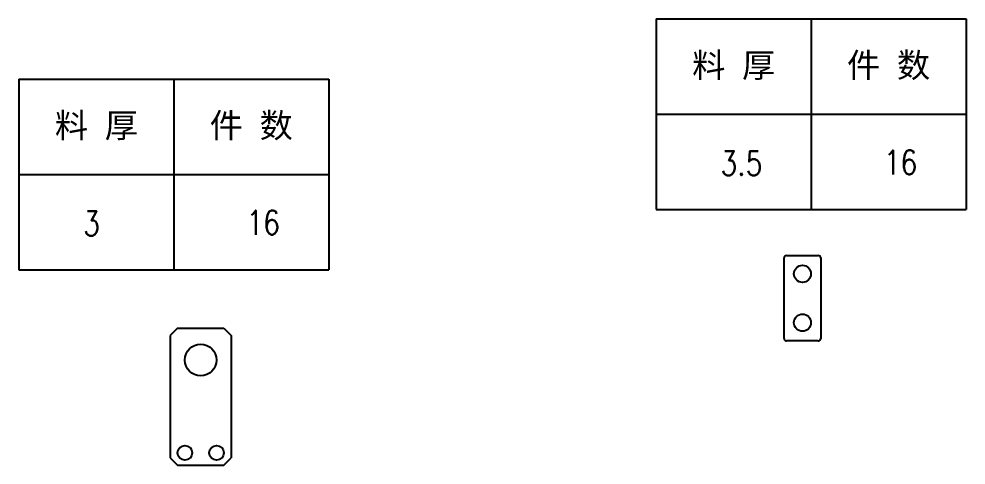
# Model space of a CAD drawing. Header units: millimetres. Extents: x 169 to 68710, y -18996 to 3059.
# Drawn here: x 168.7 to 556.9, y 2266.4 to 2449 of the extents above; entities that cross this region are included whole.
import ezdxf
from ezdxf.enums import TextEntityAlignment as Align

# ---------------------------------------------------------------- set-up
doc = ezdxf.new("R2010")
doc.units = ezdxf.units.MM
doc.styles.add('DIM', font='txt.shx', dxfattribs={"width": 0.8, "bigfont": 'bigfont.shx'})
doc.styles.get("Standard").update_dxf_attribs({"font": 'txt', "bigfont": 'gbcbig.shx'})

# ---------------------------------------------------------------- blocks, each defined once
blk = doc.blocks.new('*T110')
at = {"color": 0, "linetype": 'ByBlock', "lineweight": -2, "transparency": 16777216}
for p, q in [((0, 0), (127, 0)), ((0, 0), (0, -78)), ((63.5, 0), (63.5, -78)), ((127, 0), (127, -78)), ((0, -39), (127, -39)), ((0, -78), (127, -78))]:
    blk.add_line(p, q, dxfattribs=at)
at = {"color": 0, "transparency": 16777216, "char_height": 10, "width": 60.5, "attachment_point": 5}
for s, insert in [('{\\fSimSun|b0|i0|c134|p2;料 厚}', (31.75, -19.5)), ('{\\fSimSun|b0|i0|c134|p2;件 数}', (95.25, -19.5))]:
    blk.add_mtext(s, dxfattribs=dict(at, insert=insert))
blk = doc.blocks.new('拆图参数')
blk.add_blockref('*T110', (-63.5, 78))
at = {"style": 'DIM', "width": 0.8}
blk.add_attdef('6', text='', height=10, dxfattribs=at).set_placement((-37.13, 18.91), align=Align.MIDDLE_LEFT)
blk.add_attdef('1', text='', height=10, dxfattribs=at).set_placement((36.65, 19.27), align=Align.MIDDLE_CENTER)

msp = doc.modelspace()

# ---------------------------------------------------------------- linework, layer by layer
for p, q in [((482.332, 2318.156), (482.332, 2351.156)), ((483.332, 2352.156), (496.332, 2352.156)), ((497.332, 2351.156), (497.332, 2318.156)), ((233.683, 2322.352), (230.683, 2319.352)), ((233.683, 2322.352), (252.683, 2322.352)), ((252.683, 2322.352), (255.683, 2319.352)), ((230.683, 2319.352), (230.683, 2269.352)), ((255.683, 2319.352), (255.683, 2269.352)), ((496.332, 2317.156), (483.332, 2317.156)), ((230.683, 2269.352), (233.683, 2266.352)), ((252.683, 2266.352), (255.683, 2269.352)), ((233.683, 2266.352), (252.683, 2266.352))]:
    msp.add_line(p, q)
for centre, radius in [((489.832, 2344.656), 3.5), ((489.832, 2324.656), 3.5), ((243.183, 2309.352), 6.5), ((236.683, 2271.352), 3), ((249.683, 2271.352), 3)]:
    msp.add_circle(centre, radius)
for centre, start, end in [((483.332, 2351.156), 90, 180), ((496.332, 2351.156), 0, 90), ((483.332, 2318.156), 180, 270), ((496.332, 2318.156), 270, 0)]:
    msp.add_arc(centre, 1, start, end)

# ---------------------------------------------------------------- block references
for p, values in [((493.411, 2371.022), {'1': '16', '6': '3.5'}), ((232.168, 2346.357), {'1': '16', '6': '3'})]:
    msp.add_blockref('拆图参数', p).add_auto_attribs(values)

doc.saveas('drawing.dxf')
